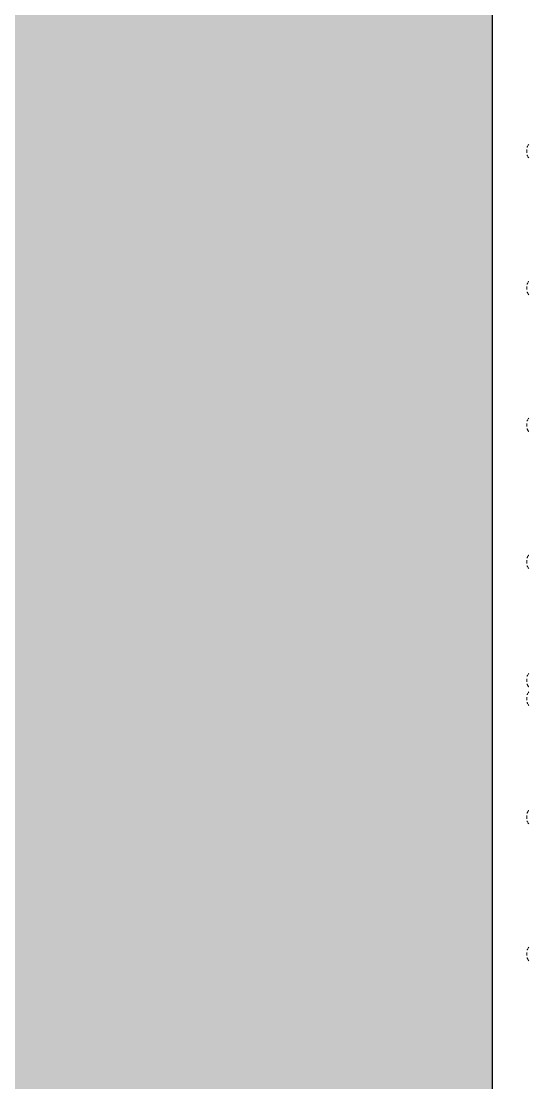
# Model space of a CAD drawing. Header units: inches. Extents: x -1176 to 1545, y -2552 to 978.
# Drawn here: x -356.02 to -343.96, y 274.45 to 299.66 of the extents above; entities that cross this region are included whole.
import ezdxf

# ---------------------------------------------------------------- set-up
doc = ezdxf.new("R2010")
doc.units = ezdxf.units.IN
doc.header["$MEASUREMENT"] = 0
doc.linetypes.add('Demolished', pattern=[0.1875, 0.125, -0.0625])
for name, color, linetype, lineweight in [('A-GENM', 13, 'Continuous', 18), ('A-WALL', 113, 'Continuous', 18), ('A-WALL-PATT', 111, 'Continuous', 18)]:
    doc.layers.add(name, color=color, linetype=linetype, lineweight=lineweight)

# ---------------------------------------------------------------- blocks, each defined once
blk = doc.blocks.new('Cast_Iron_Radiator_8182 - Cast_Iron_Radiator_8182-V32-2nd Floor Demo')
at = {"layer": 'A-GENM', "color": 7, "linetype": 'Demolished', "lineweight": 9}
for p, q in [((-5.75, 4.933), (-5.787, 4.933)), ((-5.713, 4.933), (-5.75, 4.933)), ((-2.5, 4.933), (-2.537, 4.933)), ((-2.463, 4.933), (-2.5, 4.933)), ((0.75, 4.933), (0.713, 4.933)), ((0.787, 4.933), (0.75, 4.933)), ((4, 4.933), (3.963, 4.933)), ((4.037, 4.933), (4, 4.933)), ((7.25, 4.933), (7.213, 4.933)), ((7.287, 4.933), (7.25, 4.933))]:
    blk.add_line(p, q, dxfattribs=at)
at = {"layer": 'A-GENM', "color": 7, "linetype": 'Demolished', "lineweight": 9, "flags": 128}
for points in [[(-5.909, 4.887), (-5.903, 4.892), (-5.897, 4.896), (-5.891, 4.901), (-5.89, 4.901)], [(-5.872, 4.912), (-5.865, 4.915), (-5.858, 4.918), (-5.851, 4.921), (-5.844, 4.924), (-5.837, 4.926)], [(-5.662, 4.925), (-5.655, 4.923), (-5.648, 4.921), (-5.641, 4.918), (-5.634, 4.915), (-5.627, 4.912)], [(-5.614, 4.904), (-5.608, 4.9), (-5.602, 4.896), (-5.596, 4.891), (-5.591, 4.887)], [(-2.659, 4.887), (-2.653, 4.892), (-2.647, 4.896), (-2.641, 4.901), (-2.635, 4.905)], [(-2.622, 4.912), (-2.615, 4.915), (-2.608, 4.918), (-2.601, 4.921), (-2.594, 4.924), (-2.587, 4.926)], [(-2.412, 4.925), (-2.405, 4.923), (-2.398, 4.921), (-2.391, 4.918), (-2.384, 4.915), (-2.377, 4.912)], [(-2.364, 4.904), (-2.358, 4.9), (-2.352, 4.896), (-2.346, 4.891), (-2.341, 4.887)], [(0.591, 4.887), (0.597, 4.892), (0.603, 4.896), (0.609, 4.901), (0.615, 4.905)], [(0.628, 4.912), (0.635, 4.915), (0.642, 4.918), (0.649, 4.921), (0.656, 4.924), (0.663, 4.926)], [(0.838, 4.925), (0.845, 4.923), (0.852, 4.921), (0.859, 4.918), (0.866, 4.915), (0.873, 4.912)], [(0.886, 4.904), (0.892, 4.9), (0.898, 4.896), (0.904, 4.891), (0.909, 4.887)], [(3.841, 4.887), (3.847, 4.892), (3.853, 4.896), (3.859, 4.901), (3.865, 4.905)], [(3.878, 4.912), (3.885, 4.915), (3.892, 4.918), (3.899, 4.921), (3.906, 4.924), (3.913, 4.926)], [(4.088, 4.925), (4.095, 4.923), (4.102, 4.921), (4.109, 4.918), (4.116, 4.915), (4.123, 4.912)], [(4.136, 4.904), (4.142, 4.9), (4.148, 4.896), (4.154, 4.891), (4.159, 4.887)], [(7.091, 4.887), (7.097, 4.892), (7.103, 4.896), (7.109, 4.901), (7.115, 4.905)], [(7.128, 4.912), (7.135, 4.915), (7.142, 4.918), (7.149, 4.921), (7.156, 4.924), (7.163, 4.926)], [(7.338, 4.925), (7.345, 4.923), (7.352, 4.921), (7.359, 4.918), (7.366, 4.915), (7.373, 4.912)], [(7.386, 4.904), (7.392, 4.9), (7.398, 4.896), (7.404, 4.891), (7.409, 4.887)]]:
    blk.add_lwpolyline(points, dxfattribs=at)
blk = doc.blocks.new('Cast_Iron_Radiator_8182 - Cast_Iron_Radiator_8182-V33-2nd Floor Demo')
at = {"layer": 'A-GENM', "color": 7, "linetype": 'Demolished', "lineweight": 9}
for p, q in [((7.25, 4.933), (7.213, 4.933)), ((7.287, 4.933), (7.25, 4.933)), ((10.5, 4.933), (10.463, 4.933)), ((10.537, 4.933), (10.5, 4.933)), ((13.75, 4.933), (13.713, 4.933)), ((13.787, 4.933), (13.75, 4.933))]:
    blk.add_line(p, q, dxfattribs=at)
at = {"layer": 'A-GENM', "color": 7, "linetype": 'Demolished', "lineweight": 9, "flags": 128}
for points in [[(7.091, 4.887), (7.097, 4.892), (7.103, 4.896), (7.109, 4.901), (7.115, 4.905)], [(7.128, 4.912), (7.135, 4.915), (7.142, 4.918), (7.149, 4.921), (7.156, 4.924), (7.163, 4.926)], [(7.338, 4.925), (7.345, 4.923), (7.352, 4.921), (7.359, 4.918), (7.366, 4.915), (7.373, 4.912)], [(7.386, 4.904), (7.392, 4.9), (7.398, 4.896), (7.404, 4.891), (7.409, 4.887)], [(10.341, 4.887), (10.347, 4.892), (10.353, 4.896), (10.359, 4.901), (10.365, 4.905)], [(10.378, 4.912), (10.385, 4.915), (10.392, 4.918), (10.399, 4.921), (10.406, 4.924), (10.413, 4.926)], [(10.588, 4.925), (10.595, 4.923), (10.602, 4.921), (10.609, 4.918), (10.616, 4.915), (10.623, 4.912)], [(10.636, 4.904), (10.642, 4.9), (10.648, 4.896), (10.654, 4.891), (10.659, 4.887)], [(13.591, 4.887), (13.597, 4.892), (13.603, 4.896), (13.609, 4.901), (13.615, 4.905)], [(13.628, 4.912), (13.635, 4.915), (13.642, 4.918), (13.649, 4.921), (13.656, 4.924), (13.663, 4.926)], [(13.838, 4.925), (13.845, 4.923), (13.852, 4.921), (13.859, 4.918), (13.866, 4.915), (13.873, 4.912)], [(13.886, 4.904), (13.892, 4.9), (13.898, 4.896), (13.904, 4.891), (13.909, 4.887)]]:
    blk.add_lwpolyline(points, dxfattribs=at)

msp = doc.modelspace()

# ---------------------------------------------------------------- hatches: boundary and pattern name
at = {"layer": 'A-WALL-PATT', "lineweight": 9}
h = msp.add_hatch(color=7, dxfattribs=at)
h.paths.add_polyline_path([(-344.821, 106.468), (-344.821, 307.076), (-356.821, 307.076), (-356.821, 106.468)], flags=0)
h.paths.add_polyline_path([(-344.821, 343.076), (-344.821, 543.684), (-356.821, 543.684), (-356.821, 343.076)], flags=0)

# ---------------------------------------------------------------- linework, layer by layer
at = {"layer": 'A-WALL', "color": 8, "lineweight": 30}
msp.add_line((-344.821, 106.468), (-344.821, 307.076), dxfattribs=at)

# ---------------------------------------------------------------- block references
at = {"layer": 'A-GENM', "color": 7, "linetype": 'Demolished', "lineweight": 9, "rotation": 89.9999999999999}
for name, p in [('Cast_Iron_Radiator_8182 - Cast_Iron_Radiator_8182-V32-2nd Floor Demo', (-339.071, 289.324)), ('Cast_Iron_Radiator_8182 - Cast_Iron_Radiator_8182-V33-2nd Floor Demo', (-339.071, 270.261))]:
    msp.add_blockref(name, p, dxfattribs=at)

doc.saveas('drawing.dxf')
